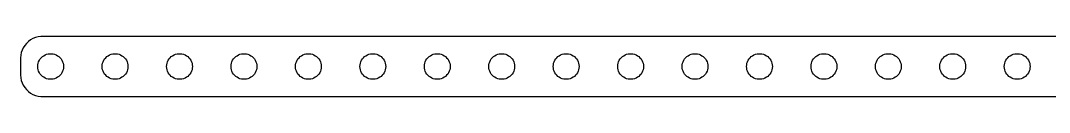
# Model space of a CAD drawing. Header units: metres. Extents: x -124 to 124, y 21 to 27.
# Drawn here: x -123.5 to -3.8, y 20.5 to 27.5 of the extents above; entities that cross this region are included whole.
import ezdxf

# ---------------------------------------------------------------- set-up
doc = ezdxf.new("R2010")
doc.units = ezdxf.units.M

msp = doc.modelspace()

# ---------------------------------------------------------------- linework, layer by layer
for p, q in [((-123.023, 26.4695), (-123.191, 26.2044)), ((-122.822, 26.7114), (-123.023, 26.4695)), ((-122.594, 26.9263), (-122.822, 26.7114)), ((-122.34, 27.1108), (-122.594, 26.9263)), ((-122.064, 27.2621), (-122.34, 27.1108)), ((-121.773, 27.3776), (-122.064, 27.2621)), ((-121.468, 27.4557), (-121.773, 27.3776)), ((-121.157, 27.4951), (-121.468, 27.4557)), ((121.157, 27.4951), (-121.157, 27.4951)), ((-123.48, 25.3133), (-123.5, 25)), ((-123.421, 25.6217), (-123.48, 25.3133)), ((-123.324, 25.9203), (-123.421, 25.6217)), ((-123.191, 26.2044), (-123.324, 25.9203)), ((-121.093, 25.0268), (-120.956, 25.1558)), ((-120.956, 25.1558), (-120.804, 25.2665)), ((-120.804, 25.2665), (-120.639, 25.3572)), ((-120.639, 25.3572), (-120.464, 25.4266)), ((-120.464, 25.4266), (-120.281, 25.4734)), ((-120.281, 25.4734), (-120.094, 25.497)), ((-120.094, 25.497), (-119.906, 25.497)), ((-119.906, 25.497), (-119.719, 25.4734)), ((-119.719, 25.4734), (-119.536, 25.4266)), ((-119.536, 25.4266), (-119.361, 25.3572)), ((-119.361, 25.3572), (-119.196, 25.2665)), ((-119.196, 25.2665), (-119.044, 25.1558)), ((-119.044, 25.1558), (-118.907, 25.0268)), ((-113.593, 25.0268), (-113.456, 25.1558)), ((-113.456, 25.1558), (-113.304, 25.2665)), ((-113.304, 25.2665), (-113.139, 25.3572)), ((-113.139, 25.3572), (-112.964, 25.4266)), ((-112.964, 25.4266), (-112.781, 25.4734)), ((-112.781, 25.4734), (-112.594, 25.497)), ((-112.594, 25.497), (-112.406, 25.497)), ((-112.406, 25.497), (-112.219, 25.4734)), ((-112.219, 25.4734), (-112.036, 25.4266)), ((-112.036, 25.4266), (-111.861, 25.3572)), ((-111.861, 25.3572), (-111.696, 25.2665)), ((-111.696, 25.2665), (-111.544, 25.1558)), ((-111.544, 25.1558), (-111.407, 25.0268)), ((-106.093, 25.0268), (-105.956, 25.1558)), ((-105.956, 25.1558), (-105.804, 25.2665)), ((-105.804, 25.2665), (-105.639, 25.3572)), ((-105.639, 25.3572), (-105.464, 25.4266)), ((-105.464, 25.4266), (-105.281, 25.4734)), ((-105.281, 25.4734), (-105.094, 25.497)), ((-105.094, 25.497), (-104.906, 25.497)), ((-104.906, 25.497), (-104.719, 25.4734)), ((-104.719, 25.4734), (-104.536, 25.4266)), ((-104.536, 25.4266), (-104.361, 25.3572)), ((-104.361, 25.3572), (-104.196, 25.2665)), ((-104.196, 25.2665), (-104.044, 25.1558)), ((-104.044, 25.1558), (-103.907, 25.0268)), ((-98.5934, 25.0268), (-98.4561, 25.1558)), ((-98.4561, 25.1558), (-98.3037, 25.2665)), ((-98.3037, 25.2665), (-98.1387, 25.3572)), ((-98.1387, 25.3572), (-97.9635, 25.4266)), ((-97.9635, 25.4266), (-97.7811, 25.4734)), ((-97.7811, 25.4734), (-97.5942, 25.497)), ((-97.5942, 25.497), (-97.4058, 25.497)), ((-97.4058, 25.497), (-97.2189, 25.4734)), ((-97.2189, 25.4734), (-97.0365, 25.4266)), ((-97.0365, 25.4266), (-96.8613, 25.3572)), ((-96.8613, 25.3572), (-96.6963, 25.2665)), ((-96.6963, 25.2665), (-96.5439, 25.1558)), ((-96.5439, 25.1558), (-96.4065, 25.0268)), ((-91.0934, 25.0268), (-90.9561, 25.1558)), ((-90.9561, 25.1558), (-90.8037, 25.2665)), ((-90.8037, 25.2665), (-90.6387, 25.3572)), ((-90.6387, 25.3572), (-90.4635, 25.4266)), ((-90.4635, 25.4266), (-90.2811, 25.4734)), ((-90.2811, 25.4734), (-90.0942, 25.497)), ((-90.0942, 25.497), (-89.9058, 25.497)), ((-89.9058, 25.497), (-89.7189, 25.4734)), ((-89.7189, 25.4734), (-89.5365, 25.4266)), ((-89.5365, 25.4266), (-89.3613, 25.3572)), ((-89.3613, 25.3572), (-89.1963, 25.2665)), ((-89.1963, 25.2665), (-89.0439, 25.1558)), ((-89.0439, 25.1558), (-88.9065, 25.0268)), ((-83.5934, 25.0268), (-83.4561, 25.1558)), ((-83.4561, 25.1558), (-83.3037, 25.2665)), ((-83.3037, 25.2665), (-83.1387, 25.3572)), ((-83.1387, 25.3572), (-82.9635, 25.4266)), ((-82.9635, 25.4266), (-82.7811, 25.4734)), ((-82.7811, 25.4734), (-82.5942, 25.497)), ((-82.5942, 25.497), (-82.4058, 25.497)), ((-82.4058, 25.497), (-82.2189, 25.4734)), ((-82.2189, 25.4734), (-82.0365, 25.4266)), ((-82.0365, 25.4266), (-81.8613, 25.3572)), ((-81.8613, 25.3572), (-81.6963, 25.2665)), ((-81.6963, 25.2665), (-81.5439, 25.1558)), ((-81.5439, 25.1558), (-81.4065, 25.0268)), ((-76.0934, 25.0268), (-75.9561, 25.1558)), ((-75.9561, 25.1558), (-75.8037, 25.2665)), ((-75.8037, 25.2665), (-75.6387, 25.3572)), ((-75.6387, 25.3572), (-75.4635, 25.4266)), ((-75.4635, 25.4266), (-75.2811, 25.4734)), ((-75.2811, 25.4734), (-75.0942, 25.497)), ((-75.0942, 25.497), (-74.9058, 25.497)), ((-74.9058, 25.497), (-74.7189, 25.4734)), ((-74.7189, 25.4734), (-74.5365, 25.4266)), ((-74.5365, 25.4266), (-74.3613, 25.3572)), ((-74.3613, 25.3572), (-74.1963, 25.2665)), ((-74.1963, 25.2665), (-74.0439, 25.1558)), ((-74.0439, 25.1558), (-73.9065, 25.0268)), ((-68.5934, 25.0268), (-68.4561, 25.1558)), ((-68.4561, 25.1558), (-68.3037, 25.2665)), ((-68.3037, 25.2665), (-68.1387, 25.3572)), ((-68.1387, 25.3572), (-67.9635, 25.4266)), ((-67.9635, 25.4266), (-67.7811, 25.4734)), ((-67.7811, 25.4734), (-67.5942, 25.497)), ((-67.5942, 25.497), (-67.4058, 25.497)), ((-67.4058, 25.497), (-67.2189, 25.4734)), ((-67.2189, 25.4734), (-67.0365, 25.4266)), ((-67.0365, 25.4266), (-66.8613, 25.3572)), ((-66.8613, 25.3572), (-66.6963, 25.2665)), ((-66.6963, 25.2665), (-66.5439, 25.1558)), ((-66.5439, 25.1558), (-66.4065, 25.0268)), ((-61.0934, 25.0268), (-60.9561, 25.1558)), ((-60.9561, 25.1558), (-60.8037, 25.2665)), ((-60.8037, 25.2665), (-60.6387, 25.3572)), ((-60.6387, 25.3572), (-60.4635, 25.4266)), ((-60.4635, 25.4266), (-60.2811, 25.4734)), ((-60.2811, 25.4734), (-60.0942, 25.497)), ((-60.0942, 25.497), (-59.9058, 25.497)), ((-59.9058, 25.497), (-59.7189, 25.4734)), ((-59.7189, 25.4734), (-59.5365, 25.4266)), ((-59.5365, 25.4266), (-59.3613, 25.3572)), ((-59.3613, 25.3572), (-59.1963, 25.2665)), ((-59.1963, 25.2665), (-59.0439, 25.1558)), ((-59.0439, 25.1558), (-58.9065, 25.0268)), ((-53.5934, 25.0268), (-53.4561, 25.1558)), ((-53.4561, 25.1558), (-53.3037, 25.2665)), ((-53.3037, 25.2665), (-53.1387, 25.3572)), ((-53.1387, 25.3572), (-52.9635, 25.4266)), ((-52.9635, 25.4266), (-52.7811, 25.4734)), ((-52.7811, 25.4734), (-52.5942, 25.497)), ((-52.5942, 25.497), (-52.4058, 25.497)), ((-52.4058, 25.497), (-52.2189, 25.4734)), ((-52.2189, 25.4734), (-52.0365, 25.4266)), ((-52.0365, 25.4266), (-51.8613, 25.3572)), ((-51.8613, 25.3572), (-51.6963, 25.2665)), ((-51.6963, 25.2665), (-51.5439, 25.1558)), ((-51.5439, 25.1558), (-51.4065, 25.0268)), ((-46.0934, 25.0268), (-45.9561, 25.1558)), ((-45.9561, 25.1558), (-45.8037, 25.2665)), ((-45.8037, 25.2665), (-45.6387, 25.3572)), ((-45.6387, 25.3572), (-45.4635, 25.4266)), ((-45.4635, 25.4266), (-45.2811, 25.4734)), ((-45.2811, 25.4734), (-45.0942, 25.497)), ((-45.0942, 25.497), (-44.9058, 25.497)), ((-44.9058, 25.497), (-44.7189, 25.4734)), ((-44.7189, 25.4734), (-44.5365, 25.4266)), ((-44.5365, 25.4266), (-44.3613, 25.3572)), ((-44.3613, 25.3572), (-44.1963, 25.2665)), ((-44.1963, 25.2665), (-44.0439, 25.1558)), ((-44.0439, 25.1558), (-43.9065, 25.0268)), ((-38.5934, 25.0268), (-38.4561, 25.1558)), ((-38.4561, 25.1558), (-38.3037, 25.2665)), ((-38.3037, 25.2665), (-38.1387, 25.3572)), ((-38.1387, 25.3572), (-37.9635, 25.4266)), ((-37.9635, 25.4266), (-37.7811, 25.4734)), ((-37.7811, 25.4734), (-37.5942, 25.497)), ((-37.5942, 25.497), (-37.4058, 25.497)), ((-37.4058, 25.497), (-37.2189, 25.4734)), ((-37.2189, 25.4734), (-37.0365, 25.4266)), ((-37.0365, 25.4266), (-36.8613, 25.3572)), ((-36.8613, 25.3572), (-36.6963, 25.2665)), ((-36.6963, 25.2665), (-36.5439, 25.1558)), ((-36.5439, 25.1558), (-36.4065, 25.0268)), ((-31.0934, 25.0268), (-30.9561, 25.1558)), ((-30.9561, 25.1558), (-30.8037, 25.2665)), ((-30.8037, 25.2665), (-30.6387, 25.3572)), ((-30.6387, 25.3572), (-30.4635, 25.4266)), ((-30.4635, 25.4266), (-30.2811, 25.4734)), ((-30.2811, 25.4734), (-30.0942, 25.497)), ((-30.0942, 25.497), (-29.9058, 25.497)), ((-29.9058, 25.497), (-29.7189, 25.4734)), ((-29.7189, 25.4734), (-29.5365, 25.4266)), ((-29.5365, 25.4266), (-29.3613, 25.3572)), ((-29.3613, 25.3572), (-29.1963, 25.2665)), ((-29.1963, 25.2665), (-29.0439, 25.1558)), ((-29.0439, 25.1558), (-28.9065, 25.0268)), ((-23.5934, 25.0268), (-23.4561, 25.1558)), ((-23.4561, 25.1558), (-23.3037, 25.2665)), ((-23.3037, 25.2665), (-23.1387, 25.3572)), ((-23.1387, 25.3572), (-22.9635, 25.4266)), ((-22.9635, 25.4266), (-22.7811, 25.4734)), ((-22.7811, 25.4734), (-22.5942, 25.497)), ((-22.5942, 25.497), (-22.4058, 25.497)), ((-22.4058, 25.497), (-22.2189, 25.4734)), ((-22.2189, 25.4734), (-22.0365, 25.4266)), ((-22.0365, 25.4266), (-21.8613, 25.3572)), ((-21.8613, 25.3572), (-21.6963, 25.2665)), ((-21.6963, 25.2665), (-21.5439, 25.1558)), ((-21.5439, 25.1558), (-21.4065, 25.0268)), ((-16.0934, 25.0268), (-15.9561, 25.1558)), ((-15.9561, 25.1558), (-15.8037, 25.2665)), ((-15.8037, 25.2665), (-15.6387, 25.3572)), ((-15.6387, 25.3572), (-15.4635, 25.4266)), ((-15.4635, 25.4266), (-15.2811, 25.4734)), ((-15.2811, 25.4734), (-15.0942, 25.497)), ((-15.0942, 25.497), (-14.9058, 25.497)), ((-14.9058, 25.497), (-14.7189, 25.4734)), ((-14.7189, 25.4734), (-14.5365, 25.4266)), ((-14.5365, 25.4266), (-14.3613, 25.3572)), ((-14.3613, 25.3572), (-14.1963, 25.2665)), ((-14.1963, 25.2665), (-14.0439, 25.1558)), ((-14.0439, 25.1558), (-13.9065, 25.0268)), ((-8.59344, 25.0268), (-8.45613, 25.1558)), ((-8.45613, 25.1558), (-8.30373, 25.2665)), ((-8.30373, 25.2665), (-8.13866, 25.3572)), ((-8.13866, 25.3572), (-7.96352, 25.4266)), ((-7.96352, 25.4266), (-7.78107, 25.4734)), ((-7.78107, 25.4734), (-7.59418, 25.497)), ((-7.59418, 25.497), (-7.40581, 25.497)), ((-7.40581, 25.497), (-7.21892, 25.4734)), ((-7.21892, 25.4734), (-7.03647, 25.4266)), ((-7.03647, 25.4266), (-6.86133, 25.3572)), ((-6.86133, 25.3572), (-6.69626, 25.2665)), ((-6.69626, 25.2665), (-6.54385, 25.1558)), ((-6.54385, 25.1558), (-6.40654, 25.0268)), ((-123.5, 25), (-123.5, 23)), ((-121.5, 24), (-121.488, 24.188)), ((-121.488, 23.812), (-121.5, 24)), ((-121.488, 24.188), (-121.453, 24.373)), ((-121.453, 24.373), (-121.395, 24.5522)), ((-121.395, 24.5522), (-121.314, 24.7226)), ((-121.314, 24.7226), (-121.214, 24.8817)), ((-121.214, 24.8817), (-121.093, 25.0268)), ((-118.907, 25.0268), (-118.786, 24.8817)), ((-118.786, 24.8817), (-118.686, 24.7226)), ((-118.686, 24.7226), (-118.605, 24.5522)), ((-118.605, 24.5522), (-118.547, 24.373)), ((-118.547, 24.373), (-118.512, 24.188)), ((-118.512, 24.188), (-118.5, 24)), ((-118.5, 24), (-118.512, 23.812)), ((-114, 24), (-113.988, 24.188)), ((-113.988, 23.812), (-114, 24)), ((-113.988, 24.188), (-113.953, 24.373)), ((-113.953, 24.373), (-113.895, 24.5522)), ((-113.895, 24.5522), (-113.814, 24.7226)), ((-113.814, 24.7226), (-113.714, 24.8817)), ((-113.714, 24.8817), (-113.593, 25.0268)), ((-111.407, 25.0268), (-111.286, 24.8817)), ((-111.286, 24.8817), (-111.186, 24.7226)), ((-111.186, 24.7226), (-111.105, 24.5522)), ((-111.105, 24.5522), (-111.047, 24.373)), ((-111.047, 24.373), (-111.012, 24.188)), ((-111.012, 24.188), (-111, 24)), ((-111, 24), (-111.012, 23.812)), ((-106.5, 24), (-106.488, 24.188)), ((-106.488, 23.812), (-106.5, 24)), ((-106.488, 24.188), (-106.453, 24.373)), ((-106.453, 24.373), (-106.395, 24.5522)), ((-106.395, 24.5522), (-106.314, 24.7226)), ((-106.314, 24.7226), (-106.214, 24.8817)), ((-106.214, 24.8817), (-106.093, 25.0268)), ((-103.907, 25.0268), (-103.786, 24.8817)), ((-103.786, 24.8817), (-103.686, 24.7226)), ((-103.686, 24.7226), (-103.605, 24.5522)), ((-103.605, 24.5522), (-103.547, 24.373)), ((-103.547, 24.373), (-103.512, 24.188)), ((-103.512, 24.188), (-103.5, 24)), ((-103.5, 24), (-103.512, 23.812)), ((-99, 24), (-98.9882, 24.188)), ((-98.9882, 23.812), (-99, 24)), ((-98.9882, 24.188), (-98.9529, 24.373)), ((-98.9529, 24.373), (-98.8947, 24.5522)), ((-98.8947, 24.5522), (-98.8145, 24.7226)), ((-98.8145, 24.7226), (-98.7135, 24.8817)), ((-98.7135, 24.8817), (-98.5934, 25.0268)), ((-96.4065, 25.0268), (-96.2865, 24.8817)), ((-96.2865, 24.8817), (-96.1855, 24.7226)), ((-96.1855, 24.7226), (-96.1053, 24.5522)), ((-96.1053, 24.5522), (-96.0471, 24.373)), ((-96.0471, 24.373), (-96.0118, 24.188)), ((-96.0118, 24.188), (-96, 24)), ((-96, 24), (-96.0118, 23.812)), ((-91.5, 24), (-91.4882, 24.188)), ((-91.4882, 23.812), (-91.5, 24)), ((-91.4882, 24.188), (-91.4529, 24.373)), ((-91.4529, 24.373), (-91.3947, 24.5522)), ((-91.3947, 24.5522), (-91.3145, 24.7226)), ((-91.3145, 24.7226), (-91.2135, 24.8817)), ((-91.2135, 24.8817), (-91.0934, 25.0268)), ((-88.9065, 25.0268), (-88.7865, 24.8817)), ((-88.7865, 24.8817), (-88.6855, 24.7226)), ((-88.6855, 24.7226), (-88.6053, 24.5522)), ((-88.6053, 24.5522), (-88.5471, 24.373)), ((-88.5471, 24.373), (-88.5118, 24.188)), ((-88.5118, 24.188), (-88.5, 24)), ((-88.5, 24), (-88.5118, 23.812)), ((-84, 24), (-83.9882, 24.188)), ((-83.9882, 23.812), (-84, 24)), ((-83.9882, 24.188), (-83.9529, 24.373)), ((-83.9529, 24.373), (-83.8947, 24.5522)), ((-83.8947, 24.5522), (-83.8145, 24.7226)), ((-83.8145, 24.7226), (-83.7135, 24.8817)), ((-83.7135, 24.8817), (-83.5934, 25.0268)), ((-81.4065, 25.0268), (-81.2865, 24.8817)), ((-81.2865, 24.8817), (-81.1855, 24.7226)), ((-81.1855, 24.7226), (-81.1053, 24.5522)), ((-81.1053, 24.5522), (-81.0471, 24.373)), ((-81.0471, 24.373), (-81.0118, 24.188)), ((-81.0118, 24.188), (-81, 24)), ((-81, 24), (-81.0118, 23.812)), ((-76.5, 24), (-76.4882, 24.188)), ((-76.4882, 23.812), (-76.5, 24)), ((-76.4882, 24.188), (-76.4529, 24.373)), ((-76.4529, 24.373), (-76.3947, 24.5522)), ((-76.3947, 24.5522), (-76.3145, 24.7226)), ((-76.3145, 24.7226), (-76.2135, 24.8817)), ((-76.2135, 24.8817), (-76.0934, 25.0268)), ((-73.9065, 25.0268), (-73.7865, 24.8817)), ((-73.7865, 24.8817), (-73.6855, 24.7226)), ((-73.6855, 24.7226), (-73.6053, 24.5522)), ((-73.6053, 24.5522), (-73.5471, 24.373)), ((-73.5471, 24.373), (-73.5118, 24.188)), ((-73.5118, 24.188), (-73.5, 24)), ((-73.5, 24), (-73.5118, 23.812)), ((-69, 24), (-68.9882, 24.188)), ((-68.9882, 23.812), (-69, 24)), ((-68.9882, 24.188), (-68.9529, 24.373)), ((-68.9529, 24.373), (-68.8947, 24.5522)), ((-68.8947, 24.5522), (-68.8145, 24.7226)), ((-68.8145, 24.7226), (-68.7135, 24.8817)), ((-68.7135, 24.8817), (-68.5934, 25.0268)), ((-66.4065, 25.0268), (-66.2865, 24.8817)), ((-66.2865, 24.8817), (-66.1855, 24.7226)), ((-66.1855, 24.7226), (-66.1053, 24.5522)), ((-66.1053, 24.5522), (-66.0471, 24.373)), ((-66.0471, 24.373), (-66.0118, 24.188)), ((-66.0118, 24.188), (-66, 24)), ((-66, 24), (-66.0118, 23.812)), ((-61.5, 24), (-61.4882, 24.188)), ((-61.4882, 23.812), (-61.5, 24)), ((-61.4882, 24.188), (-61.4529, 24.373)), ((-61.4529, 24.373), (-61.3947, 24.5522)), ((-61.3947, 24.5522), (-61.3145, 24.7226)), ((-61.3145, 24.7226), (-61.2135, 24.8817)), ((-61.2135, 24.8817), (-61.0934, 25.0268)), ((-58.9065, 25.0268), (-58.7865, 24.8817)), ((-58.7865, 24.8817), (-58.6855, 24.7226)), ((-58.6855, 24.7226), (-58.6053, 24.5522)), ((-58.6053, 24.5522), (-58.5471, 24.373)), ((-58.5471, 24.373), (-58.5118, 24.188)), ((-58.5118, 24.188), (-58.5, 24)), ((-58.5, 24), (-58.5118, 23.812)), ((-54, 24), (-53.9882, 24.188)), ((-53.9882, 23.812), (-54, 24)), ((-53.9882, 24.188), (-53.9529, 24.373)), ((-53.9529, 24.373), (-53.8947, 24.5522)), ((-53.8947, 24.5522), (-53.8145, 24.7226)), ((-53.8145, 24.7226), (-53.7135, 24.8817)), ((-53.7135, 24.8817), (-53.5934, 25.0268)), ((-51.4065, 25.0268), (-51.2865, 24.8817)), ((-51.2865, 24.8817), (-51.1855, 24.7226)), ((-51.1855, 24.7226), (-51.1053, 24.5522)), ((-51.1053, 24.5522), (-51.0471, 24.373)), ((-51.0471, 24.373), (-51.0118, 24.188)), ((-51.0118, 24.188), (-51, 24)), ((-51, 24), (-51.0118, 23.812)), ((-46.5, 24), (-46.4882, 24.188)), ((-46.4882, 23.812), (-46.5, 24)), ((-46.4882, 24.188), (-46.4529, 24.373)), ((-46.4529, 24.373), (-46.3947, 24.5522)), ((-46.3947, 24.5522), (-46.3145, 24.7226)), ((-46.3145, 24.7226), (-46.2135, 24.8817)), ((-46.2135, 24.8817), (-46.0934, 25.0268)), ((-43.9065, 25.0268), (-43.7865, 24.8817)), ((-43.7865, 24.8817), (-43.6855, 24.7226)), ((-43.6855, 24.7226), (-43.6053, 24.5522)), ((-43.6053, 24.5522), (-43.5471, 24.373)), ((-43.5471, 24.373), (-43.5118, 24.188)), ((-43.5118, 24.188), (-43.5, 24)), ((-43.5, 24), (-43.5118, 23.812)), ((-39, 24), (-38.9882, 24.188)), ((-38.9882, 23.812), (-39, 24)), ((-38.9882, 24.188), (-38.9529, 24.373)), ((-38.9529, 24.373), (-38.8947, 24.5522)), ((-38.8947, 24.5522), (-38.8145, 24.7226)), ((-38.8145, 24.7226), (-38.7135, 24.8817)), ((-38.7135, 24.8817), (-38.5934, 25.0268)), ((-36.4065, 25.0268), (-36.2865, 24.8817)), ((-36.2865, 24.8817), (-36.1855, 24.7226)), ((-36.1855, 24.7226), (-36.1053, 24.5522)), ((-36.1053, 24.5522), (-36.0471, 24.373)), ((-36.0471, 24.373), (-36.0118, 24.188)), ((-36.0118, 24.188), (-36, 24)), ((-36, 24), (-36.0118, 23.812)), ((-31.5, 24), (-31.4882, 24.188)), ((-31.4882, 23.812), (-31.5, 24)), ((-31.4882, 24.188), (-31.4529, 24.373)), ((-31.4529, 24.373), (-31.3947, 24.5522)), ((-31.3947, 24.5522), (-31.3145, 24.7226)), ((-31.3145, 24.7226), (-31.2135, 24.8817)), ((-31.2135, 24.8817), (-31.0934, 25.0268)), ((-28.9065, 25.0268), (-28.7865, 24.8817)), ((-28.7865, 24.8817), (-28.6855, 24.7226)), ((-28.6855, 24.7226), (-28.6053, 24.5522)), ((-28.6053, 24.5522), (-28.5471, 24.373)), ((-28.5471, 24.373), (-28.5118, 24.188)), ((-28.5118, 24.188), (-28.5, 24)), ((-28.5, 24), (-28.5118, 23.812)), ((-24, 24), (-23.9882, 24.188)), ((-23.9882, 23.812), (-24, 24)), ((-23.9882, 24.188), (-23.9529, 24.373)), ((-23.9529, 24.373), (-23.8947, 24.5522)), ((-23.8947, 24.5522), (-23.8145, 24.7226)), ((-23.8145, 24.7226), (-23.7135, 24.8817)), ((-23.7135, 24.8817), (-23.5934, 25.0268)), ((-21.4065, 25.0268), (-21.2865, 24.8817)), ((-21.2865, 24.8817), (-21.1855, 24.7226)), ((-21.1855, 24.7226), (-21.1053, 24.5522)), ((-21.1053, 24.5522), (-21.0471, 24.373)), ((-21.0471, 24.373), (-21.0118, 24.188)), ((-21.0118, 24.188), (-21, 24)), ((-21, 24), (-21.0118, 23.812)), ((-16.5, 24), (-16.4882, 24.188)), ((-16.4882, 23.812), (-16.5, 24)), ((-16.4882, 24.188), (-16.4529, 24.373)), ((-16.4529, 24.373), (-16.3947, 24.5522)), ((-16.3947, 24.5522), (-16.3145, 24.7226)), ((-16.3145, 24.7226), (-16.2135, 24.8817)), ((-16.2135, 24.8817), (-16.0934, 25.0268)), ((-13.9065, 25.0268), (-13.7865, 24.8817)), ((-13.7865, 24.8817), (-13.6855, 24.7226)), ((-13.6855, 24.7226), (-13.6053, 24.5522)), ((-13.6053, 24.5522), (-13.5471, 24.373)), ((-13.5471, 24.373), (-13.5118, 24.188)), ((-13.5118, 24.188), (-13.5, 24)), ((-13.5, 24), (-13.5118, 23.812)), ((-9, 24), (-8.98816, 24.188)), ((-8.98816, 23.812), (-9, 24)), ((-8.98816, 24.188), (-8.95287, 24.373)), ((-8.95287, 24.373), (-8.89465, 24.5522)), ((-8.89465, 24.5522), (-8.81445, 24.7226)), ((-8.81445, 24.7226), (-8.71352, 24.8817)), ((-8.71352, 24.8817), (-8.59344, 25.0268)), ((-6.40654, 25.0268), (-6.28647, 24.8817)), ((-6.28647, 24.8817), (-6.18553, 24.7226)), ((-6.18553, 24.7226), (-6.10533, 24.5522)), ((-6.10533, 24.5522), (-6.04712, 24.373)), ((-6.04712, 24.373), (-6.01183, 24.188)), ((-6.01183, 24.188), (-6, 24)), ((-6, 24), (-6.01183, 23.812)), ((-123.5, 23), (-123.48, 22.6867)), ((-121.453, 23.627), (-121.488, 23.812)), ((-121.395, 23.4478), (-121.453, 23.627)), ((-121.314, 23.2774), (-121.395, 23.4478)), ((-121.214, 23.1183), (-121.314, 23.2774)), ((-121.093, 22.9732), (-121.214, 23.1183)), ((-120.956, 22.8442), (-121.093, 22.9732)), ((-120.804, 22.7335), (-120.956, 22.8442)), ((-119.044, 22.8442), (-119.196, 22.7335)), ((-118.907, 22.9732), (-119.044, 22.8442)), ((-118.786, 23.1183), (-118.907, 22.9732)), ((-118.686, 23.2774), (-118.786, 23.1183)), ((-118.605, 23.4478), (-118.686, 23.2774)), ((-118.547, 23.627), (-118.605, 23.4478)), ((-118.512, 23.812), (-118.547, 23.627)), ((-113.953, 23.627), (-113.988, 23.812)), ((-113.895, 23.4478), (-113.953, 23.627)), ((-113.814, 23.2774), (-113.895, 23.4478)), ((-113.714, 23.1183), (-113.814, 23.2774)), ((-113.593, 22.9732), (-113.714, 23.1183)), ((-113.456, 22.8442), (-113.593, 22.9732)), ((-113.304, 22.7335), (-113.456, 22.8442)), ((-111.544, 22.8442), (-111.696, 22.7335)), ((-111.407, 22.9732), (-111.544, 22.8442)), ((-111.286, 23.1183), (-111.407, 22.9732)), ((-111.186, 23.2774), (-111.286, 23.1183)), ((-111.105, 23.4478), (-111.186, 23.2774)), ((-111.047, 23.627), (-111.105, 23.4478)), ((-111.012, 23.812), (-111.047, 23.627)), ((-106.453, 23.627), (-106.488, 23.812)), ((-106.395, 23.4478), (-106.453, 23.627)), ((-106.314, 23.2774), (-106.395, 23.4478)), ((-106.214, 23.1183), (-106.314, 23.2774)), ((-106.093, 22.9732), (-106.214, 23.1183)), ((-105.956, 22.8442), (-106.093, 22.9732)), ((-105.804, 22.7335), (-105.956, 22.8442)), ((-104.044, 22.8442), (-104.196, 22.7335)), ((-103.907, 22.9732), (-104.044, 22.8442)), ((-103.786, 23.1183), (-103.907, 22.9732)), ((-103.686, 23.2774), (-103.786, 23.1183)), ((-103.605, 23.4478), (-103.686, 23.2774)), ((-103.547, 23.627), (-103.605, 23.4478)), ((-103.512, 23.812), (-103.547, 23.627)), ((-98.9529, 23.627), (-98.9882, 23.812)), ((-98.8947, 23.4478), (-98.9529, 23.627)), ((-98.8145, 23.2774), (-98.8947, 23.4478)), ((-98.7135, 23.1183), (-98.8145, 23.2774)), ((-98.5934, 22.9732), (-98.7135, 23.1183)), ((-98.4561, 22.8442), (-98.5934, 22.9732)), ((-98.3037, 22.7335), (-98.4561, 22.8442)), ((-96.5439, 22.8442), (-96.6963, 22.7335)), ((-96.4065, 22.9732), (-96.5439, 22.8442)), ((-96.2865, 23.1183), (-96.4065, 22.9732)), ((-96.1855, 23.2774), (-96.2865, 23.1183)), ((-96.1053, 23.4478), (-96.1855, 23.2774)), ((-96.0471, 23.627), (-96.1053, 23.4478)), ((-96.0118, 23.812), (-96.0471, 23.627)), ((-91.4529, 23.627), (-91.4882, 23.812)), ((-91.3947, 23.4478), (-91.4529, 23.627)), ((-91.3145, 23.2774), (-91.3947, 23.4478)), ((-91.2135, 23.1183), (-91.3145, 23.2774)), ((-91.0934, 22.9732), (-91.2135, 23.1183)), ((-90.9561, 22.8442), (-91.0934, 22.9732)), ((-90.8037, 22.7335), (-90.9561, 22.8442)), ((-89.0439, 22.8442), (-89.1963, 22.7335)), ((-88.9065, 22.9732), (-89.0439, 22.8442)), ((-88.7865, 23.1183), (-88.9065, 22.9732)), ((-88.6855, 23.2774), (-88.7865, 23.1183)), ((-88.6053, 23.4478), (-88.6855, 23.2774)), ((-88.5471, 23.627), (-88.6053, 23.4478)), ((-88.5118, 23.812), (-88.5471, 23.627)), ((-83.9529, 23.627), (-83.9882, 23.812)), ((-83.8947, 23.4478), (-83.9529, 23.627)), ((-83.8145, 23.2774), (-83.8947, 23.4478)), ((-83.7135, 23.1183), (-83.8145, 23.2774)), ((-83.5934, 22.9732), (-83.7135, 23.1183)), ((-83.4561, 22.8442), (-83.5934, 22.9732)), ((-83.3037, 22.7335), (-83.4561, 22.8442)), ((-81.5439, 22.8442), (-81.6963, 22.7335)), ((-81.4065, 22.9732), (-81.5439, 22.8442)), ((-81.2865, 23.1183), (-81.4065, 22.9732)), ((-81.1855, 23.2774), (-81.2865, 23.1183)), ((-81.1053, 23.4478), (-81.1855, 23.2774)), ((-81.0471, 23.627), (-81.1053, 23.4478)), ((-81.0118, 23.812), (-81.0471, 23.627)), ((-76.4529, 23.627), (-76.4882, 23.812)), ((-76.3947, 23.4478), (-76.4529, 23.627)), ((-76.3145, 23.2774), (-76.3947, 23.4478)), ((-76.2135, 23.1183), (-76.3145, 23.2774)), ((-76.0934, 22.9732), (-76.2135, 23.1183)), ((-75.9561, 22.8442), (-76.0934, 22.9732)), ((-75.8037, 22.7335), (-75.9561, 22.8442)), ((-74.0439, 22.8442), (-74.1963, 22.7335)), ((-73.9065, 22.9732), (-74.0439, 22.8442)), ((-73.7865, 23.1183), (-73.9065, 22.9732)), ((-73.6855, 23.2774), (-73.7865, 23.1183)), ((-73.6053, 23.4478), (-73.6855, 23.2774)), ((-73.5471, 23.627), (-73.6053, 23.4478)), ((-73.5118, 23.812), (-73.5471, 23.627)), ((-68.9529, 23.627), (-68.9882, 23.812)), ((-68.8947, 23.4478), (-68.9529, 23.627)), ((-68.8145, 23.2774), (-68.8947, 23.4478)), ((-68.7135, 23.1183), (-68.8145, 23.2774)), ((-68.5934, 22.9732), (-68.7135, 23.1183)), ((-68.4561, 22.8442), (-68.5934, 22.9732)), ((-68.3037, 22.7335), (-68.4561, 22.8442)), ((-66.5439, 22.8442), (-66.6963, 22.7335)), ((-66.4065, 22.9732), (-66.5439, 22.8442)), ((-66.2865, 23.1183), (-66.4065, 22.9732)), ((-66.1855, 23.2774), (-66.2865, 23.1183)), ((-66.1053, 23.4478), (-66.1855, 23.2774)), ((-66.0471, 23.627), (-66.1053, 23.4478)), ((-66.0118, 23.812), (-66.0471, 23.627)), ((-61.4529, 23.627), (-61.4882, 23.812)), ((-61.3947, 23.4478), (-61.4529, 23.627)), ((-61.3145, 23.2774), (-61.3947, 23.4478)), ((-61.2135, 23.1183), (-61.3145, 23.2774)), ((-61.0934, 22.9732), (-61.2135, 23.1183)), ((-60.9561, 22.8442), (-61.0934, 22.9732)), ((-60.8037, 22.7335), (-60.9561, 22.8442)), ((-59.0439, 22.8442), (-59.1963, 22.7335)), ((-58.9065, 22.9732), (-59.0439, 22.8442)), ((-58.7865, 23.1183), (-58.9065, 22.9732)), ((-58.6855, 23.2774), (-58.7865, 23.1183)), ((-58.6053, 23.4478), (-58.6855, 23.2774)), ((-58.5471, 23.627), (-58.6053, 23.4478)), ((-58.5118, 23.812), (-58.5471, 23.627)), ((-53.9529, 23.627), (-53.9882, 23.812)), ((-53.8947, 23.4478), (-53.9529, 23.627)), ((-53.8145, 23.2774), (-53.8947, 23.4478)), ((-53.7135, 23.1183), (-53.8145, 23.2774)), ((-53.5934, 22.9732), (-53.7135, 23.1183)), ((-53.4561, 22.8442), (-53.5934, 22.9732)), ((-53.3037, 22.7335), (-53.4561, 22.8442)), ((-51.5439, 22.8442), (-51.6963, 22.7335)), ((-51.4065, 22.9732), (-51.5439, 22.8442)), ((-51.2865, 23.1183), (-51.4065, 22.9732)), ((-51.1855, 23.2774), (-51.2865, 23.1183)), ((-51.1053, 23.4478), (-51.1855, 23.2774)), ((-51.0471, 23.627), (-51.1053, 23.4478)), ((-51.0118, 23.812), (-51.0471, 23.627)), ((-46.4529, 23.627), (-46.4882, 23.812)), ((-46.3947, 23.4478), (-46.4529, 23.627)), ((-46.3145, 23.2774), (-46.3947, 23.4478)), ((-46.2135, 23.1183), (-46.3145, 23.2774)), ((-46.0934, 22.9732), (-46.2135, 23.1183)), ((-45.9561, 22.8442), (-46.0934, 22.9732)), ((-45.8037, 22.7335), (-45.9561, 22.8442)), ((-44.0439, 22.8442), (-44.1963, 22.7335)), ((-43.9065, 22.9732), (-44.0439, 22.8442)), ((-43.7865, 23.1183), (-43.9065, 22.9732)), ((-43.6855, 23.2774), (-43.7865, 23.1183)), ((-43.6053, 23.4478), (-43.6855, 23.2774)), ((-43.5471, 23.627), (-43.6053, 23.4478)), ((-43.5118, 23.812), (-43.5471, 23.627)), ((-38.9529, 23.627), (-38.9882, 23.812)), ((-38.8947, 23.4478), (-38.9529, 23.627)), ((-38.8145, 23.2774), (-38.8947, 23.4478)), ((-38.7135, 23.1183), (-38.8145, 23.2774)), ((-38.5934, 22.9732), (-38.7135, 23.1183)), ((-38.4561, 22.8442), (-38.5934, 22.9732)), ((-38.3037, 22.7335), (-38.4561, 22.8442)), ((-36.5439, 22.8442), (-36.6963, 22.7335)), ((-36.4065, 22.9732), (-36.5439, 22.8442)), ((-36.2865, 23.1183), (-36.4065, 22.9732)), ((-36.1855, 23.2774), (-36.2865, 23.1183)), ((-36.1053, 23.4478), (-36.1855, 23.2774)), ((-36.0471, 23.627), (-36.1053, 23.4478)), ((-36.0118, 23.812), (-36.0471, 23.627)), ((-31.4529, 23.627), (-31.4882, 23.812)), ((-31.3947, 23.4478), (-31.4529, 23.627)), ((-31.3145, 23.2774), (-31.3947, 23.4478)), ((-31.2135, 23.1183), (-31.3145, 23.2774)), ((-31.0934, 22.9732), (-31.2135, 23.1183)), ((-30.9561, 22.8442), (-31.0934, 22.9732)), ((-30.8037, 22.7335), (-30.9561, 22.8442)), ((-29.0439, 22.8442), (-29.1963, 22.7335)), ((-28.9065, 22.9732), (-29.0439, 22.8442)), ((-28.7865, 23.1183), (-28.9065, 22.9732)), ((-28.6855, 23.2774), (-28.7865, 23.1183)), ((-28.6053, 23.4478), (-28.6855, 23.2774)), ((-28.5471, 23.627), (-28.6053, 23.4478)), ((-28.5118, 23.812), (-28.5471, 23.627)), ((-23.9529, 23.627), (-23.9882, 23.812)), ((-23.8947, 23.4478), (-23.9529, 23.627)), ((-23.8145, 23.2774), (-23.8947, 23.4478)), ((-23.7135, 23.1183), (-23.8145, 23.2774)), ((-23.5934, 22.9732), (-23.7135, 23.1183)), ((-23.4561, 22.8442), (-23.5934, 22.9732)), ((-23.3037, 22.7335), (-23.4561, 22.8442)), ((-21.5439, 22.8442), (-21.6963, 22.7335)), ((-21.4065, 22.9732), (-21.5439, 22.8442)), ((-21.2865, 23.1183), (-21.4065, 22.9732)), ((-21.1855, 23.2774), (-21.2865, 23.1183)), ((-21.1053, 23.4478), (-21.1855, 23.2774)), ((-21.0471, 23.627), (-21.1053, 23.4478)), ((-21.0118, 23.812), (-21.0471, 23.627)), ((-16.4529, 23.627), (-16.4882, 23.812)), ((-16.3947, 23.4478), (-16.4529, 23.627)), ((-16.3145, 23.2774), (-16.3947, 23.4478)), ((-16.2135, 23.1183), (-16.3145, 23.2774)), ((-16.0934, 22.9732), (-16.2135, 23.1183)), ((-15.9561, 22.8442), (-16.0934, 22.9732)), ((-15.8037, 22.7335), (-15.9561, 22.8442)), ((-14.0439, 22.8442), (-14.1963, 22.7335)), ((-13.9065, 22.9732), (-14.0439, 22.8442)), ((-13.7865, 23.1183), (-13.9065, 22.9732)), ((-13.6855, 23.2774), (-13.7865, 23.1183)), ((-13.6053, 23.4478), (-13.6855, 23.2774)), ((-13.5471, 23.627), (-13.6053, 23.4478)), ((-13.5118, 23.812), (-13.5471, 23.627)), ((-8.95287, 23.627), (-8.98816, 23.812)), ((-8.89465, 23.4478), (-8.95287, 23.627)), ((-8.81445, 23.2774), (-8.89465, 23.4478)), ((-8.71352, 23.1183), (-8.81445, 23.2774)), ((-8.59344, 22.9732), (-8.71352, 23.1183)), ((-8.45613, 22.8442), (-8.59344, 22.9732)), ((-8.30373, 22.7335), (-8.45613, 22.8442)), ((-6.54385, 22.8442), (-6.69626, 22.7335)), ((-6.40654, 22.9732), (-6.54385, 22.8442)), ((-6.28647, 23.1183), (-6.40654, 22.9732)), ((-6.18553, 23.2774), (-6.28647, 23.1183)), ((-6.10533, 23.4478), (-6.18553, 23.2774)), ((-6.04712, 23.627), (-6.10533, 23.4478)), ((-6.01183, 23.812), (-6.04712, 23.627)), ((-123.48, 22.6867), (-123.421, 22.3783)), ((-123.421, 22.3783), (-123.324, 22.0797)), ((-123.324, 22.0797), (-123.191, 21.7956)), ((-123.191, 21.7956), (-123.023, 21.5305)), ((-120.639, 22.6428), (-120.804, 22.7335)), ((-120.464, 22.5734), (-120.639, 22.6428)), ((-120.281, 22.5266), (-120.464, 22.5734)), ((-120.094, 22.503), (-120.281, 22.5266)), ((-119.906, 22.503), (-120.094, 22.503)), ((-119.719, 22.5266), (-119.906, 22.503)), ((-119.536, 22.5734), (-119.719, 22.5266)), ((-119.361, 22.6428), (-119.536, 22.5734)), ((-119.196, 22.7335), (-119.361, 22.6428)), ((-113.139, 22.6428), (-113.304, 22.7335)), ((-112.964, 22.5734), (-113.139, 22.6428)), ((-112.781, 22.5266), (-112.964, 22.5734)), ((-112.594, 22.503), (-112.781, 22.5266)), ((-112.406, 22.503), (-112.594, 22.503)), ((-112.219, 22.5266), (-112.406, 22.503)), ((-112.036, 22.5734), (-112.219, 22.5266)), ((-111.861, 22.6428), (-112.036, 22.5734)), ((-111.696, 22.7335), (-111.861, 22.6428)), ((-105.639, 22.6428), (-105.804, 22.7335)), ((-105.464, 22.5734), (-105.639, 22.6428)), ((-105.281, 22.5266), (-105.464, 22.5734)), ((-105.094, 22.503), (-105.281, 22.5266)), ((-104.906, 22.503), (-105.094, 22.503)), ((-104.719, 22.5266), (-104.906, 22.503)), ((-104.536, 22.5734), (-104.719, 22.5266)), ((-104.361, 22.6428), (-104.536, 22.5734)), ((-104.196, 22.7335), (-104.361, 22.6428)), ((-98.1387, 22.6428), (-98.3037, 22.7335)), ((-97.9635, 22.5734), (-98.1387, 22.6428)), ((-97.7811, 22.5266), (-97.9635, 22.5734)), ((-97.5942, 22.503), (-97.7811, 22.5266)), ((-97.4058, 22.503), (-97.5942, 22.503)), ((-97.2189, 22.5266), (-97.4058, 22.503)), ((-97.0365, 22.5734), (-97.2189, 22.5266)), ((-96.8613, 22.6428), (-97.0365, 22.5734)), ((-96.6963, 22.7335), (-96.8613, 22.6428)), ((-90.6387, 22.6428), (-90.8037, 22.7335)), ((-90.4635, 22.5734), (-90.6387, 22.6428)), ((-90.2811, 22.5266), (-90.4635, 22.5734)), ((-90.0942, 22.503), (-90.2811, 22.5266)), ((-89.9058, 22.503), (-90.0942, 22.503)), ((-89.7189, 22.5266), (-89.9058, 22.503)), ((-89.5365, 22.5734), (-89.7189, 22.5266)), ((-89.3613, 22.6428), (-89.5365, 22.5734)), ((-89.1963, 22.7335), (-89.3613, 22.6428)), ((-83.1387, 22.6428), (-83.3037, 22.7335)), ((-82.9635, 22.5734), (-83.1387, 22.6428)), ((-82.7811, 22.5266), (-82.9635, 22.5734)), ((-82.5942, 22.503), (-82.7811, 22.5266)), ((-82.4058, 22.503), (-82.5942, 22.503)), ((-82.2189, 22.5266), (-82.4058, 22.503)), ((-82.0365, 22.5734), (-82.2189, 22.5266)), ((-81.8613, 22.6428), (-82.0365, 22.5734)), ((-81.6963, 22.7335), (-81.8613, 22.6428)), ((-75.6387, 22.6428), (-75.8037, 22.7335)), ((-75.4635, 22.5734), (-75.6387, 22.6428)), ((-75.2811, 22.5266), (-75.4635, 22.5734)), ((-75.0942, 22.503), (-75.2811, 22.5266)), ((-74.9058, 22.503), (-75.0942, 22.503)), ((-74.7189, 22.5266), (-74.9058, 22.503)), ((-74.5365, 22.5734), (-74.7189, 22.5266)), ((-74.3613, 22.6428), (-74.5365, 22.5734)), ((-74.1963, 22.7335), (-74.3613, 22.6428)), ((-68.1387, 22.6428), (-68.3037, 22.7335)), ((-67.9635, 22.5734), (-68.1387, 22.6428)), ((-67.7811, 22.5266), (-67.9635, 22.5734)), ((-67.5942, 22.503), (-67.7811, 22.5266)), ((-67.4058, 22.503), (-67.5942, 22.503)), ((-67.2189, 22.5266), (-67.4058, 22.503)), ((-67.0365, 22.5734), (-67.2189, 22.5266)), ((-66.8613, 22.6428), (-67.0365, 22.5734)), ((-66.6963, 22.7335), (-66.8613, 22.6428)), ((-60.6387, 22.6428), (-60.8037, 22.7335)), ((-60.4635, 22.5734), (-60.6387, 22.6428)), ((-60.2811, 22.5266), (-60.4635, 22.5734)), ((-60.0942, 22.503), (-60.2811, 22.5266)), ((-59.9058, 22.503), (-60.0942, 22.503)), ((-59.7189, 22.5266), (-59.9058, 22.503)), ((-59.5365, 22.5734), (-59.7189, 22.5266)), ((-59.3613, 22.6428), (-59.5365, 22.5734)), ((-59.1963, 22.7335), (-59.3613, 22.6428)), ((-53.1387, 22.6428), (-53.3037, 22.7335)), ((-52.9635, 22.5734), (-53.1387, 22.6428)), ((-52.7811, 22.5266), (-52.9635, 22.5734)), ((-52.5942, 22.503), (-52.7811, 22.5266)), ((-52.4058, 22.503), (-52.5942, 22.503)), ((-52.2189, 22.5266), (-52.4058, 22.503)), ((-52.0365, 22.5734), (-52.2189, 22.5266)), ((-51.8613, 22.6428), (-52.0365, 22.5734)), ((-51.6963, 22.7335), (-51.8613, 22.6428)), ((-45.6387, 22.6428), (-45.8037, 22.7335)), ((-45.4635, 22.5734), (-45.6387, 22.6428)), ((-45.2811, 22.5266), (-45.4635, 22.5734)), ((-45.0942, 22.503), (-45.2811, 22.5266)), ((-44.9058, 22.503), (-45.0942, 22.503)), ((-44.7189, 22.5266), (-44.9058, 22.503)), ((-44.5365, 22.5734), (-44.7189, 22.5266)), ((-44.3613, 22.6428), (-44.5365, 22.5734)), ((-44.1963, 22.7335), (-44.3613, 22.6428)), ((-38.1387, 22.6428), (-38.3037, 22.7335)), ((-37.9635, 22.5734), (-38.1387, 22.6428)), ((-37.7811, 22.5266), (-37.9635, 22.5734)), ((-37.5942, 22.503), (-37.7811, 22.5266)), ((-37.4058, 22.503), (-37.5942, 22.503)), ((-37.2189, 22.5266), (-37.4058, 22.503)), ((-37.0365, 22.5734), (-37.2189, 22.5266)), ((-36.8613, 22.6428), (-37.0365, 22.5734)), ((-36.6963, 22.7335), (-36.8613, 22.6428)), ((-30.6387, 22.6428), (-30.8037, 22.7335)), ((-30.4635, 22.5734), (-30.6387, 22.6428)), ((-30.2811, 22.5266), (-30.4635, 22.5734)), ((-30.0942, 22.503), (-30.2811, 22.5266)), ((-29.9058, 22.503), (-30.0942, 22.503)), ((-29.7189, 22.5266), (-29.9058, 22.503)), ((-29.5365, 22.5734), (-29.7189, 22.5266)), ((-29.3613, 22.6428), (-29.5365, 22.5734)), ((-29.1963, 22.7335), (-29.3613, 22.6428)), ((-23.1387, 22.6428), (-23.3037, 22.7335)), ((-22.9635, 22.5734), (-23.1387, 22.6428)), ((-22.7811, 22.5266), (-22.9635, 22.5734)), ((-22.5942, 22.503), (-22.7811, 22.5266)), ((-22.4058, 22.503), (-22.5942, 22.503)), ((-22.2189, 22.5266), (-22.4058, 22.503)), ((-22.0365, 22.5734), (-22.2189, 22.5266)), ((-21.8613, 22.6428), (-22.0365, 22.5734)), ((-21.6963, 22.7335), (-21.8613, 22.6428)), ((-15.6387, 22.6428), (-15.8037, 22.7335)), ((-15.4635, 22.5734), (-15.6387, 22.6428)), ((-15.2811, 22.5266), (-15.4635, 22.5734)), ((-15.0942, 22.503), (-15.2811, 22.5266)), ((-14.9058, 22.503), (-15.0942, 22.503)), ((-14.7189, 22.5266), (-14.9058, 22.503)), ((-14.5365, 22.5734), (-14.7189, 22.5266)), ((-14.3613, 22.6428), (-14.5365, 22.5734)), ((-14.1963, 22.7335), (-14.3613, 22.6428)), ((-8.13866, 22.6428), (-8.30373, 22.7335)), ((-7.96352, 22.5734), (-8.13866, 22.6428)), ((-7.78107, 22.5266), (-7.96352, 22.5734)), ((-7.59418, 22.503), (-7.78107, 22.5266)), ((-7.40581, 22.503), (-7.59418, 22.503)), ((-7.21892, 22.5266), (-7.40581, 22.503)), ((-7.03647, 22.5734), (-7.21892, 22.5266)), ((-6.86133, 22.6428), (-7.03647, 22.5734)), ((-6.69626, 22.7335), (-6.86133, 22.6428)), ((-123.023, 21.5305), (-122.822, 21.2886)), ((-122.822, 21.2886), (-122.594, 21.0737)), ((-122.594, 21.0737), (-122.34, 20.8892)), ((-122.34, 20.8892), (-122.064, 20.7379)), ((-122.064, 20.7379), (-121.773, 20.6224)), ((-121.773, 20.6224), (-121.468, 20.5443)), ((-121.468, 20.5443), (-121.157, 20.5049)), ((-121.157, 20.5049), (121.157, 20.5049))]:
    msp.add_line(p, q)

doc.saveas('drawing.dxf')
